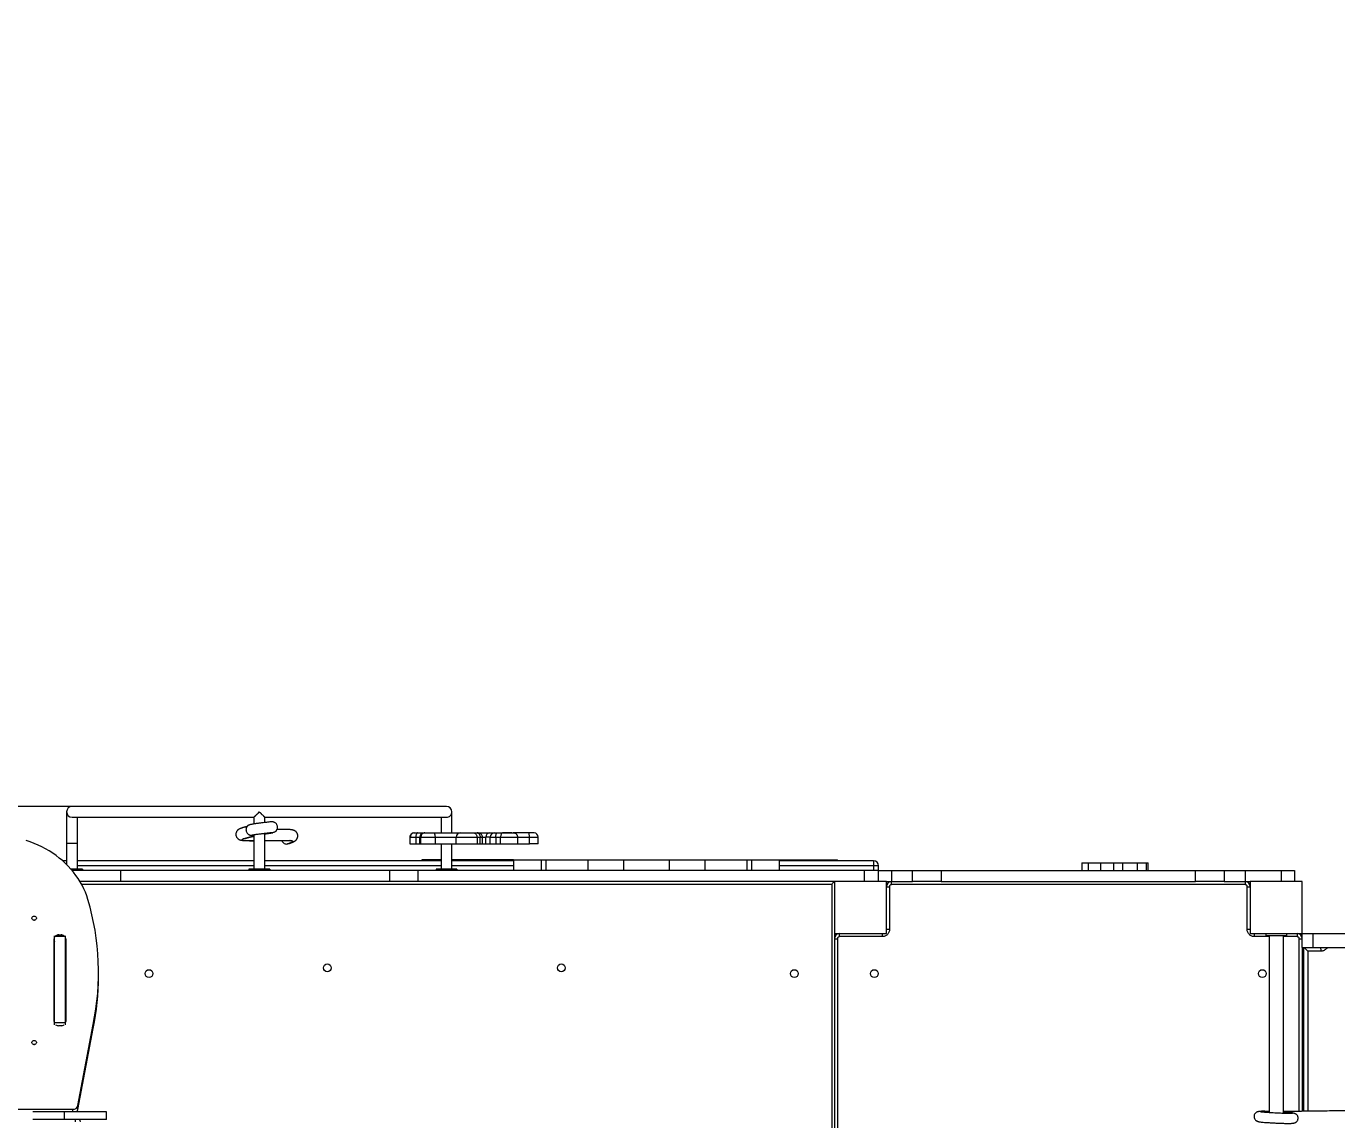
# Model space of a CAD drawing. Header units: millimetres. Extents: x -4444 to 4178, y -4283 to 3184.
# Drawn here: x -1010 to 1511, y 1081 to 3184 of the extents above; entities that cross this region are included whole.
import ezdxf

# ---------------------------------------------------------------- set-up
doc = ezdxf.new("R2010")
doc.units = ezdxf.units.MM
for name, color, linetype in [('DIKOM_ОБЪЕКТ', 7, 'Continuous'), ('DIKOM_РАЗМЕР_ЗОНА', 7, 'Continuous'), ('DIKOM_РАЗМЕР_ОБЪЕКТА', 7, 'Continuous')]:
    doc.layers.add(name, color=color, linetype=linetype)
doc.styles.add('style1', font='arial.ttf', dxfattribs={"width": 0.8})
doc.dimstyles.new('1-50', dxfattribs={"dimtxt": 300, "dimasz": 200, "dimexe": 100, "dimexo": 0, "dimgap": 100, "dimtad": 1, "dimtxsty": 'style1', "dimcen": 200, "dimclrd": 7, "dimclre": 7, "dimclrt": 7, "dimadec": 1, "dimazin": 2, "dimtfac": 1, "dimtmove": 0, "dimatfit": 2, "dimfxl": 0, "dimlwd": 25, "dimlwe": 18, "dimarcsym": 0})

# ---------------------------------------------------------------- blocks, each defined once
blk = doc.blocks.new('*D10')
at = {"layer": 'Defpoints', "color": 0, "transparency": 16777216}
for p in [(-2567, 1683.7), (-806.9, 1683.7), (1281.1, -1371.2)]:
    blk.add_point(p, dxfattribs=at)
at = {"layer": 'DIKOM_РАЗМЕР_ОБЪЕКТА', "color": 7, "lineweight": 18, "transparency": 16777216}
for p, q in [((-806.9, 1683.7), (-2667, 1683.7)), ((1281.1, -1371.2), (-2667, -1371.2))]:
    blk.add_line(p, q, dxfattribs=at)
at = {"layer": 'DIKOM_РАЗМЕР_ОБЪЕКТА', "color": 7, "lineweight": 25, "transparency": 16777216}
blk.add_line((-2567, -1171.2), (-2567, 1483.7), dxfattribs=at)
at = {"layer": 'DIKOM_РАЗМЕР_ОБЪЕКТА', "color": 7, "transparency": 16777216}
for points in [[(-2600.4, 1483.7), (-2533.7, 1483.7), (-2567, 1683.7)], [(-2600.4, -1171.2), (-2533.7, -1171.2), (-2567, -1371.2)]]:
    blk.add_solid(points, dxfattribs=at)
at = {"layer": 'DIKOM_РАЗМЕР_ОБЪЕКТА', "color": 7, "transparency": 16777216, "insert": (-2820.3, 229.2), "char_height": 300, "attachment_point": 5, "rotation": 90, "style": 'style1'}
blk.add_mtext('3050', dxfattribs=at)
blk = doc.blocks.new('*D12')
at = {"layer": 'Defpoints', "color": 0, "transparency": 16777216}
for p in [(-3993.6, 3183.7), (-1848.1, 3183.7), (607, -3371.2)]:
    blk.add_point(p, dxfattribs=at)
at = {"layer": 'DIKOM_РАЗМЕР_ЗОНА', "color": 7, "lineweight": 18, "transparency": 16777216}
for p, q in [((-1848.1, 3183.7), (-4093.6, 3183.7)), ((607, -3371.2), (-4093.6, -3371.2))]:
    blk.add_line(p, q, dxfattribs=at)
at = {"layer": 'DIKOM_РАЗМЕР_ЗОНА', "color": 7, "lineweight": 25, "transparency": 16777216}
blk.add_line((-3993.6, -3171.2), (-3993.6, 2983.7), dxfattribs=at)
at = {"layer": 'DIKOM_РАЗМЕР_ЗОНА', "color": 7, "transparency": 16777216}
for points in [[(-4026.9, 2983.7), (-3960.2, 2983.7), (-3993.6, 3183.7)], [(-4026.9, -3171.2), (-3960.2, -3171.2), (-3993.6, -3371.2)]]:
    blk.add_solid(points, dxfattribs=at)
at = {"layer": 'DIKOM_РАЗМЕР_ЗОНА', "color": 7, "transparency": 16777216, "insert": (-4246.7, 229.2), "char_height": 300, "attachment_point": 5, "rotation": 90, "style": 'style1'}
blk.add_mtext('6550', dxfattribs=at)

msp = doc.modelspace()

# ---------------------------------------------------------------- linework, layer by layer
at = {"layer": 'DIKOM_ОБЪЕКТ', "color": 7, "linetype": 'Continuous', "lineweight": 15}
for p, q in [((-931.925, 1673.214), (-931.925, 1613.214)), ((-201.425, 1683.714), (-921.425, 1683.714)), ((-190.925, 1632.692), (-190.925, 1673.214)), ((-921.425, 1662.714), (-571.901, 1662.714)), ((-910.925, 1613.214), (-910.925, 1662.714)), ((-571.925, 1662.715), (-571.925, 1649.819)), ((-550.925, 1652.645), (-550.925, 1662.715)), ((-211.925, 1662.757), (-211.925, 1632.635)), ((-931.925, 1613.214), (-931.925, 1571.904)), ((-931.925, 1613.214), (-910.925, 1613.214)), ((-910.925, 1563.214), (-910.925, 1613.214)), ((-571.925, 1628.8), (-571.925, 1563.214)), ((-550.925, 1563.214), (-550.925, 1631.494)), ((-271.781, 1624.635), (-271.781, 1611.635)), ((-271.781, 1624.635), (-271.042, 1624.635)), ((-271.042, 1624.635), (-260.278, 1624.635)), ((-260.278, 1624.635), (-252.405, 1624.635)), ((-260.278, 1624.635), (-260.278, 1611.635)), ((-256.52, 1632.635), (-246.679, 1632.635)), ((-252.405, 1611.635), (-252.405, 1624.635)), ((-252.405, 1624.635), (-251.459, 1624.635)), ((-251.459, 1624.635), (-251.459, 1611.635)), ((-251.459, 1624.635), (-250.72, 1624.635)), ((-250.72, 1624.635), (-223.431, 1624.635)), ((-225.768, 1632.635), (-175.395, 1632.635)), ((-223.431, 1624.635), (-182.904, 1624.635)), ((-223.431, 1624.635), (-223.431, 1611.635)), ((-182.904, 1611.635), (-182.904, 1624.635)), ((-182.904, 1624.635), (-182.722, 1624.635)), ((-182.722, 1624.635), (-142.621, 1624.635)), ((-142.621, 1624.635), (-142.621, 1611.635)), ((-142.621, 1624.635), (-136.718, 1624.635)), ((-139.028, 1632.502), (-140.433, 1632.635)), ((-136.718, 1611.635), (-136.718, 1624.635)), ((-136.718, 1624.635), (-132.194, 1624.635)), ((-132.194, 1611.635), (-132.194, 1624.635)), ((-132.194, 1624.635), (-125.703, 1624.635)), ((-117.251, 1624.635), (-125.703, 1624.635)), ((-125.703, 1611.635), (-125.703, 1624.635)), ((-117.976, 1632.635), (-109.523, 1632.635)), ((-117.251, 1624.635), (-106.466, 1624.635)), ((-117.251, 1611.635), (-117.251, 1624.635)), ((-106.466, 1624.635), (-97.419, 1624.635)), ((-106.466, 1624.635), (-106.466, 1611.635)), ((-97.419, 1611.635), (-97.419, 1624.635)), ((-97.419, 1624.635), (-64.237, 1624.635)), ((-43.587, 1632.635), (-72.983, 1632.635)), ((-64.237, 1611.635), (-64.237, 1624.635)), ((-64.237, 1624.635), (-41.785, 1624.635)), ((-32.979, 1632.635), (-43.587, 1632.635)), ((-41.785, 1611.635), (-41.785, 1624.635)), ((-41.785, 1624.635), (-24.979, 1624.635)), ((-24.979, 1611.635), (-24.979, 1624.635)), ((-507.269, 1611.414), (-504.796, 1612.151)), ((-271.781, 1611.635), (-260.278, 1611.635)), ((-260.278, 1611.635), (-252.405, 1611.635)), ((-252.405, 1611.635), (-251.459, 1611.635)), ((-251.459, 1611.635), (-223.431, 1611.635)), ((-223.431, 1611.635), (-182.904, 1611.635)), ((-211.925, 1611.635), (-211.925, 1563.214)), ((-190.925, 1563.214), (-190.925, 1611.635)), ((-182.904, 1611.635), (-142.621, 1611.635)), ((-142.621, 1611.635), (-136.718, 1611.635)), ((-136.718, 1611.635), (-132.194, 1611.635)), ((-132.194, 1611.635), (-125.703, 1611.635)), ((-125.703, 1611.635), (-117.251, 1611.635)), ((-117.251, 1611.635), (-106.466, 1611.635)), ((-106.466, 1611.635), (-97.419, 1611.635)), ((-97.419, 1611.635), (-64.237, 1611.635)), ((-64.237, 1611.635), (-41.785, 1611.635)), ((-24.979, 1611.635), (-41.785, 1611.635)), ((-931.925, 1579.214), (-939.755, 1579.214)), ((-921.425, 1563.214), (-923.753, 1563.214)), ((-906.425, 1563.214), (-921.425, 1563.214)), ((-571.925, 1579.214), (-910.925, 1579.214)), ((-571.925, 1569.214), (-910.925, 1569.214)), ((-906.425, 1563.214), (-906.425, 1560.214)), ((-901.425, 1563.214), (-906.425, 1563.214)), ((-901.425, 1563.214), (-901.425, 1560.214)), ((-581.425, 1563.214), (-581.425, 1560.214)), ((-576.425, 1563.214), (-581.425, 1563.214)), ((-576.425, 1563.214), (-576.425, 1560.214)), ((-546.425, 1563.214), (-576.425, 1563.214)), ((-211.925, 1579.214), (-550.925, 1579.214)), ((-211.925, 1569.214), (-550.925, 1569.214)), ((-546.425, 1560.214), (-546.425, 1563.214)), ((-541.425, 1563.214), (-546.425, 1563.214)), ((-541.425, 1563.214), (-541.425, 1560.214)), ((-228.838, 1581.214), (-248.838, 1581.214)), ((-248.838, 1581.214), (-248.838, 1579.214)), ((-228.962, 1581.214), (-228.962, 1579.214)), ((-228.951, 1581.214), (-228.962, 1581.214)), ((-211.925, 1581.214), (-228.951, 1581.214)), ((-228.951, 1579.214), (-228.951, 1581.214)), ((-221.425, 1563.214), (-221.425, 1560.214)), ((-216.425, 1563.214), (-221.425, 1563.214)), ((-216.425, 1560.214), (-216.425, 1563.214)), ((-201.425, 1563.214), (-216.425, 1563.214)), ((-186.425, 1563.214), (-201.425, 1563.214)), ((-167.157, 1581.214), (-190.925, 1581.214)), ((-72.516, 1579.214), (-190.925, 1579.214)), ((-72.516, 1569.214), (-190.925, 1569.214)), ((-186.425, 1563.214), (-186.425, 1560.214)), ((-181.425, 1563.214), (-186.425, 1563.214)), ((-181.425, 1563.214), (-181.425, 1560.214)), ((-167.157, 1581.214), (-167.157, 1579.214)), ((-167.059, 1581.214), (-167.059, 1579.214)), ((-159.918, 1581.214), (-167.059, 1581.214)), ((-72.516, 1581.214), (-159.918, 1581.214)), ((-159.918, 1581.214), (-159.918, 1579.214)), ((-72.516, 1581.214), (-72.516, 1560.214)), ((-72.516, 1581.214), (-19.502, 1581.214)), ((-19.502, 1581.214), (-19.502, 1560.214)), ((-19.502, 1581.214), (-10.467, 1581.214)), ((-10.467, 1581.214), (-10.467, 1560.214)), ((-10.467, 1581.214), (70.36, 1581.214)), ((70.36, 1581.214), (70.36, 1560.214)), ((70.36, 1581.214), (139.333, 1581.214)), ((139.333, 1581.214), (139.333, 1560.214)), ((139.333, 1581.214), (227.333, 1581.214)), ((227.333, 1560.214), (227.333, 1581.214)), ((227.333, 1581.214), (296.307, 1581.214)), ((296.307, 1560.214), (296.307, 1581.214)), ((296.307, 1581.214), (377.133, 1581.214)), ((377.133, 1560.214), (377.133, 1581.214)), ((377.133, 1581.214), (386.169, 1581.214)), ((386.169, 1560.214), (386.169, 1581.214)), ((386.169, 1581.214), (439.183, 1581.214)), ((439.183, 1560.214), (439.183, 1581.214)), ((439.183, 1581.214), (461.717, 1581.214)), ((619.575, 1579.214), (439.183, 1579.214)), ((619.575, 1569.214), (439.183, 1569.214)), ((461.717, 1581.214), (468.858, 1581.214)), ((461.717, 1579.214), (461.717, 1581.214)), ((468.858, 1579.214), (468.858, 1581.214)), ((468.955, 1581.214), (530.744, 1581.214)), ((468.955, 1579.214), (468.955, 1581.214)), ((530.744, 1581.214), (530.754, 1581.214)), ((530.744, 1581.214), (530.744, 1579.214)), ((530.754, 1579.214), (530.754, 1581.214)), ((530.754, 1581.214), (530.801, 1581.214)), ((530.801, 1581.214), (550.801, 1581.214)), ((530.801, 1579.214), (530.801, 1581.214)), ((550.801, 1579.214), (550.801, 1581.214)), ((619.575, 1579.214), (619.575, 1569.214)), ((629.575, 1569.214), (619.575, 1569.214)), ((619.575, 1569.214), (619.575, 1560.214)), ((629.575, 1560.214), (629.575, 1569.214)), ((1020.318, 1575.214), (1020.318, 1560.214)), ((1020.318, 1575.214), (1033.39, 1575.214)), ((1033.39, 1560.214), (1033.39, 1575.214)), ((1033.39, 1575.214), (1057.179, 1575.214)), ((1057.179, 1560.214), (1057.179, 1575.214)), ((1057.179, 1575.214), (1081.738, 1575.214)), ((1081.738, 1575.214), (1081.738, 1560.214)), ((1081.738, 1575.214), (1099.607, 1575.214)), ((1099.607, 1560.214), (1099.607, 1575.214)), ((1099.607, 1575.214), (1127.32, 1575.214)), ((1127.32, 1560.214), (1127.32, 1575.214)), ((1127.32, 1575.214), (1145.207, 1575.214)), ((1145.207, 1560.214), (1145.207, 1575.214)), ((1145.207, 1575.214), (1147.897, 1575.214)), ((1147.897, 1560.214), (1147.897, 1575.214)), ((-827.887, 1560.214), (-921.184, 1560.214)), ((-827.887, 1539.214), (-906.259, 1539.214)), ((-311.17, 1560.214), (-827.887, 1560.214)), ((-827.887, 1539.214), (-827.887, 1560.214)), ((-311.17, 1539.214), (-827.887, 1539.214)), ((-311.17, 1560.214), (-311.17, 1539.214)), ((-255.598, 1560.214), (-311.17, 1560.214)), ((-255.598, 1539.214), (-311.17, 1539.214)), ((-255.598, 1539.214), (-255.598, 1560.214)), ((602.676, 1560.214), (-255.598, 1560.214)), ((544.575, 1539.214), (-255.598, 1539.214)), ((544.575, 1539.214), (544.575, 1439.214)), ((644.575, 1539.214), (544.575, 1539.214)), ((602.676, 1539.214), (602.676, 1560.214)), ((628.575, 1560.214), (602.676, 1560.214)), ((628.575, 1560.214), (628.575, 1539.214)), ((628.575, 1560.214), (654.575, 1560.214)), ((644.575, 1539.214), (654.575, 1539.214)), ((644.575, 1439.214), (644.575, 1539.214)), ((654.575, 1560.214), (654.575, 1539.214)), ((654.575, 1560.214), (694.575, 1560.214)), ((654.575, 1539.214), (694.575, 1539.214)), ((654.575, 1533.214), (654.575, 1539.214)), ((694.575, 1560.214), (749.847, 1560.214)), ((694.575, 1539.214), (694.575, 1560.214)), ((749.847, 1539.214), (694.575, 1539.214)), ((749.847, 1560.214), (749.847, 1539.214)), ((749.847, 1560.214), (1239.304, 1560.214)), ((749.847, 1539.214), (1239.304, 1539.214)), ((1239.304, 1560.214), (1294.575, 1560.214)), ((1239.304, 1539.214), (1239.304, 1560.214)), ((1294.575, 1539.214), (1239.304, 1539.214)), ((1294.575, 1560.214), (1294.575, 1539.214)), ((1294.575, 1560.214), (1334.575, 1560.214)), ((1294.575, 1539.214), (1334.575, 1539.214)), ((1334.575, 1560.214), (1334.575, 1539.214)), ((1334.575, 1560.214), (1404.575, 1560.214)), ((1334.575, 1539.214), (1344.575, 1539.214)), ((1334.575, 1539.214), (1334.575, 1533.214)), ((1344.575, 1539.214), (1344.575, 1439.214)), ((1444.575, 1539.214), (1344.575, 1539.214)), ((1404.575, 1539.214), (1404.575, 1560.214)), ((1404.575, 1560.214), (1429.575, 1560.214)), ((1429.575, 1560.214), (1429.575, 1539.214)), ((1444.575, 1439.214), (1444.575, 1539.214)), ((-903.4, 1534.214), (539.575, 1534.214)), ((539.575, 1534.214), (539.575, 644.214)), ((644.575, 1529.214), (650.575, 1529.214)), ((650.575, 1529.214), (650.575, 1447.214)), ((1334.575, 1533.214), (654.575, 1533.214)), ((1338.575, 1447.214), (1338.575, 1529.214)), ((1338.575, 1529.214), (1344.575, 1529.214)), ((544.575, 1439.214), (644.575, 1439.214)), ((544.575, 1439.214), (544.575, 739.214)), ((554.575, 1433.214), (554.575, 1439.214)), ((636.575, 1439.214), (636.575, 1433.214)), ((650.575, 1447.214), (644.575, 1447.214)), ((1344.575, 1447.214), (1338.575, 1447.214)), ((1344.575, 1439.214), (1444.575, 1439.214)), ((1352.575, 1433.214), (1352.575, 1439.214)), ((1374.575, 1439.214), (1374.575, 1435.214)), ((1414.575, 1435.214), (1414.575, 1439.214)), ((1434.575, 1439.214), (1434.575, 1433.214)), ((1444.575, 1412.214), (1444.575, 1439.214)), ((1444.575, 1439.214), (1465.384, 1439.214)), ((1465.384, 1412.214), (1465.384, 1439.214)), ((1465.384, 1439.214), (2666.92, 1439.214)), ((-956.175, 1269.874), (-956.175, 1428.789)), ((-955.857, 1423.343), (-955.425, 1423.343)), ((-955.425, 1433.619), (-955.425, 1434.69)), ((-934.425, 1433.619), (-955.425, 1433.619)), ((-955.425, 1267.227), (-955.425, 1433.619)), ((-937.336, 1434.732), (-952.514, 1434.732)), ((-947.175, 1436.583), (-942.675, 1436.583)), ((-947.175, 1434.732), (-947.175, 1436.583)), ((-942.675, 1436.583), (-942.675, 1434.732)), ((-934.425, 1433.619), (-934.425, 1434.69)), ((-934.425, 1267.227), (-934.425, 1433.619)), ((-933.675, 1428.789), (-933.675, 1269.874)), ((544.575, 1429.214), (550.575, 1429.214)), ((550.575, 1429.214), (550.575, 749.214)), ((636.575, 1433.214), (554.575, 1433.214)), ((1381.075, 1433.214), (1352.575, 1433.214)), ((1374.575, 1435.214), (1414.575, 1435.214)), ((1381.075, 1435.214), (1381.075, 1095.33)), ((1408.075, 1094.055), (1408.075, 1435.214)), ((1434.575, 1433.214), (1408.075, 1433.214)), ((1438.575, 1429.214), (1444.575, 1429.214)), ((1438.575, 1098.002), (1438.575, 1429.214)), ((1444.575, 1412.214), (1465.384, 1412.214)), ((1444.575, 1412.214), (1444.575, 1098.024)), ((1445.677, 1412.158), (1445.677, 1098.028)), ((1445.733, 1412.214), (1445.733, 1098.028)), ((1447.371, 1098.04), (1447.371, 1412.214)), ((1465.384, 1412.214), (2666.92, 1412.214)), ((1479.998, 1405.214), (1455.198, 1405.214)), ((1455.198, 1405.214), (1455.198, 1098.104)), ((-870.56, 1356.898), (-870.56, 1364.398)), ((-934.425, 1267.227), (-955.425, 1267.227)), ((-955.425, 1263.973), (-955.425, 1267.227)), ((-942.675, 1262.079), (-947.175, 1262.079)), ((-934.425, 1263.973), (-934.425, 1267.227)), ((-910.21, 1108.508), (-880.918, 1264.284)), ((-880.918, 1256.784), (-880.918, 1264.284)), ((-910.21, 1101.008), (-880.918, 1256.784)), ((-1039.306, 1101.24), (-920.08, 1101.24)), ((-936.327, 1096.72), (-996.725, 1096.72)), ((-936.327, 1081.72), (-936.327, 1096.72)), ((-855.152, 1096.72), (-936.327, 1096.72)), ((-920.08, 1096.72), (-920.08, 1101.24)), ((-910.21, 1101.008), (-910.21, 1108.508)), ((-855.152, 1081.72), (-855.152, 1096.72)), ((1408.422, 1097.72), (1408.075, 1097.71)), ((-936.327, 1081.72), (-996.644, 1081.72)), ((-855.152, 1081.72), (-936.327, 1081.72)), ((-915.121, 1077.212), (-915.121, 1081.72))]:
    msp.add_line(p, q, dxfattribs=at)
at = {"layer": 'DIKOM_ОБЪЕКТ', "color": 7, "linetype": 'Continuous', "lineweight": 15, "flags": 128}
for points in [[(-891.065, 1504.703), (-893.325, 1511.673), (-895.938, 1518.551), (-898.897, 1525.322), (-902.197, 1531.974), (-905.832, 1538.494), (-909.794, 1544.869), (-914.077, 1551.087), (-918.671, 1557.136), (-923.568, 1563.003), (-928.758, 1568.679), (-934.232, 1574.152), (-939.978, 1579.41), (-945.986, 1584.445), (-952.244, 1589.246), (-958.739, 1593.803), (-965.46, 1598.109), (-972.393, 1602.155), (-979.525, 1605.933), (-986.842, 1609.435), (-994.329, 1612.655), (-1001.973, 1615.587), (-1009.758, 1618.225)], [(-246.679, 1632.635), (-247.796, 1632.481), (-248.87, 1632.026), (-249.86, 1631.287), (-250.728, 1630.292), (-251.44, 1629.079), (-251.969, 1627.696), (-252.295, 1626.196), (-252.405, 1624.635)], [(-142.306, 1632.635), (-141.216, 1632.481), (-140.168, 1632.026), (-139.202, 1631.287), (-138.355, 1630.292), (-137.66, 1629.079), (-137.144, 1627.696), (-136.826, 1626.196), (-136.718, 1624.635)], [(-106.466, 1624.635), (-106.429, 1626.196), (-106.316, 1627.696), (-106.134, 1629.079), (-105.888, 1630.292), (-105.588, 1631.287), (-105.247, 1632.026), (-104.876, 1632.481), (-104.491, 1632.635)], [(-41.785, 1624.635), (-41.82, 1626.196), (-41.922, 1627.696), (-42.089, 1629.079), (-42.313, 1630.292), (-42.586, 1631.287), (-42.897, 1632.026), (-43.235, 1632.481), (-43.587, 1632.635)], [(544.575, 1539.214), (544.499, 1539.138), (544.274, 1538.913), (543.905, 1538.544), (543.405, 1538.045), (542.789, 1537.428), (542.075, 1536.714), (541.285, 1535.924), (540.443, 1535.083), (539.575, 1534.214)], [(-994.425, 1472.653), (-993.185, 1472.499), (-992.046, 1472.049), (-991.099, 1471.338), (-990.422, 1470.426), (-990.07, 1469.385), (-990.07, 1468.301), (-990.422, 1467.26), (-991.099, 1466.348), (-992.046, 1465.637), (-993.185, 1465.187), (-994.425, 1465.032), (-995.664, 1465.187), (-996.804, 1465.637), (-997.75, 1466.348), (-998.427, 1467.26), (-998.78, 1468.301), (-998.78, 1469.385), (-998.427, 1470.426), (-997.75, 1471.338), (-996.804, 1472.049), (-995.664, 1472.499), (-994.425, 1472.653)], [(-995.206, 1465.093), (-994.425, 1465.153), (-993.644, 1465.093)], [(-995.206, 1465.093), (-994.425, 1465.153), (-993.644, 1465.093)], [(1479.116, 1412.214), (1479.288, 1412.08), (1479.454, 1411.681), (1479.606, 1411.035), (1479.74, 1410.164), (1479.85, 1409.103), (1479.931, 1407.893), (1479.981, 1406.58), (1479.998, 1405.214)], [(-994.425, 1233.63), (-993.185, 1233.476), (-992.046, 1233.026), (-991.099, 1232.315), (-990.422, 1231.403), (-990.07, 1230.362), (-990.07, 1229.278), (-990.422, 1228.237), (-991.099, 1227.325), (-992.046, 1226.614), (-993.185, 1226.164), (-994.425, 1226.009), (-995.664, 1226.164), (-996.804, 1226.614), (-997.75, 1227.325), (-998.427, 1228.237), (-998.78, 1229.278), (-998.78, 1230.362), (-998.427, 1231.403), (-997.75, 1232.315), (-996.804, 1233.026), (-995.664, 1233.476), (-994.425, 1233.63)], [(-995.206, 1226.07), (-994.425, 1226.13), (-993.644, 1226.07)], [(-995.206, 1226.07), (-994.425, 1226.13), (-993.644, 1226.07)]]:
    msp.add_lwpolyline(points, dxfattribs=at)
at = {"layer": 'DIKOM_ОБЪЕКТ', "color": 7, "linetype": 'Continuous', "lineweight": 15}
for centre in [(-773.425, 1362.214), (-430.425, 1373.214), (19.575, 1373.214), (467.575, 1362.214), (621.575, 1362.214), (1367.575, 1362.214)]:
    msp.add_circle(centre, 7.5, dxfattribs=at)
for centre, radius, start, end in [((-921.425, 1673.214), 10.5, 90, 270), ((-201.425, 1673.214), 10.5, 269.98007, 360), ((-201.425, 1673.214), 10.5, 0, 90), ((-242.854, 1624.769), 7.867, 91.009584, 180.975331), ((-175.006, 1624.736), 7.899, 90.754434, 180.736111), ((-174.856, 1624.769), 7.867, 91.009595, 180.976203), ((-117.837, 1624.769), 7.867, 91.009595, 180.976203), ((-109.385, 1624.769), 7.867, 91.009595, 180.976203), ((-32.979, 1624.635), 8, 0, 90), ((619.575, 1569.214), 10, 0, 90), ((654.575, 1529.214), 10, 90, 180), ((1334.575, 1529.214), 10, 0, 90), ((-1360.849, 1364.452), 490.273, 348.210901, 16.622646), ((554.575, 1429.214), 10, 90, 180), ((1434.575, 1429.214), 10, 0, 90), ((-949.214, 1428.761), 6.96, 153.156616, 179.769292), ((-949.214, 1421.261), 6.961, 153.156847, 179.769061), ((-947.259, 1426.768), 9.816, 89.509865, 126.192832), ((-942.591, 1426.768), 9.816, 53.80717, 90.490303), ((-940.632, 1428.762), 6.958, 0.225481, 26.849648), ((-940.632, 1421.262), 6.958, 0.225712, 26.849417), ((-1360.496, 1356.995), 489.936, 348.19751, 359.98865), ((-949.214, 1269.902), 6.961, 180.230949, 206.843268), ((-947.259, 1271.895), 9.816, 233.807071, 270.490233), ((-942.591, 1271.895), 9.816, 269.509599, 306.192928), ((-940.632, 1269.901), 6.958, 333.150468, 359.774278), ((-919.588, 1110.907), 9.68, 267.086385, 345.649494), ((-918.343, 1102.638), 8.294, 314.479608, 348.666324), ((-913.382, 1075.814), 8.292, 11.330895, 45.419564)]:
    msp.add_arc(centre, radius, start, end, dxfattribs=at)
for centre, major_axis, start_param, end_param in [((1452.677, 1405.214), (6.986, -6.986), 3.07839553, 3.20478978), ((1454.316, 1405.214), (-6.986, 6.986), 4.64919184, 6.21998818)]:
    msp.add_ellipse(centre, major_axis=major_axis, ratio=0.06328139, start_param=start_param, end_param=end_param, dxfattribs=at)
for points, knots in [([(-571.925, 1662.715), (-571.848, 1662.805), (-571.696, 1662.985), (-570.715, 1663.991), (-569.594, 1665.121), (-568.305, 1666.41), (-566.703, 1668.003), (-564.374, 1670.307), (-562.565, 1672.092), (-561.43, 1673.209), (-561.425, 1673.214)], [0, 0, 0, 0, 0.14164399, 0.28256403, 0.38184698, 0.48395087, 0.62040967, 0.76072787, 0.99896186, 1, 1, 1, 1]), ([(-561.425, 1673.214), (-561.127, 1672.921), (-560.534, 1672.337), (-559.632, 1671.447), (-558.757, 1670.584), (-557.602, 1669.443), (-556.207, 1668.063), (-554.866, 1666.73), (-553.879, 1665.745), (-553.181, 1665.045), (-552.558, 1664.418), (-551.999, 1663.85), (-551.545, 1663.385), (-551.065, 1662.886), (-550.981, 1662.784), (-550.925, 1662.715)], [0, 0, 0, 0, 0.06262436, 0.12485354, 0.1906506, 0.2490099, 0.37420554, 0.49891558, 0.56369174, 0.62441016, 0.68886177, 0.7495787, 0.81383377, 0.87507297, 1, 1, 1, 1]), ([(-584.966, 1644.927), (-585.202, 1644.869), (-585.993, 1644.675), (-587.307, 1644.342), (-588.925, 1643.922), (-590.532, 1643.49), (-592.117, 1643.046), (-593.661, 1642.591), (-595.148, 1642.125), (-596.521, 1641.661), (-597.776, 1641.194), (-598.965, 1640.686), (-600.053, 1640.142), (-601.051, 1639.558), (-602.067, 1638.843), (-603.063, 1637.978), (-604.076, 1636.867), (-605.091, 1635.358), (-605.856, 1633.615), (-606.218, 1632.206), (-606.373, 1631.037), (-606.43, 1630.074), (-606.374, 1628.75), (-606.07, 1627.054), (-605.358, 1625.192), (-604.587, 1623.897), (-603.851, 1622.921), (-602.984, 1621.991), (-602.074, 1621.218), (-601.219, 1620.636), (-600.623, 1620.287), (-600.111, 1620.019), (-599.595, 1619.778), (-599.029, 1619.545), (-598.409, 1619.324), (-597.725, 1619.116), (-596.991, 1618.927), (-595.974, 1618.709), (-594.677, 1618.496), (-593.022, 1618.295), (-591.323, 1618.142), (-589.321, 1618.009), (-587.016, 1617.904), (-584.419, 1617.831), (-581.696, 1617.783), (-578.88, 1617.756), (-575.979, 1617.747), (-573.677, 1617.747), (-572.293, 1617.755), (-571.925, 1617.757)], [0, 0, 0, 0, 0.01079602, 0.03619869, 0.06261335, 0.0900393, 0.1184761, 0.14792375, 0.17856209, 0.21022424, 0.24166778, 0.27095526, 0.29245137, 0.31262612, 0.33149255, 0.34891932, 0.3640062, 0.37665086, 0.38707239, 0.39539181, 0.39810958, 0.40186329, 0.40746535, 0.41486486, 0.42370285, 0.43188908, 0.43931816, 0.44610842, 0.45622929, 0.46465629, 0.47175364, 0.4796811, 0.48885572, 0.49928254, 0.51318344, 0.52883276, 0.54623374, 0.56538913, 0.60219771, 0.63817704, 0.67307726, 0.7068959, 0.75606936, 0.80308014, 0.84929463, 0.89485118, 0.93973971, 0.98396166, 1, 1, 1, 1]), ([(-539.018, 1632.812), (-538.941, 1632.825), (-537.456, 1633.092), (-535.241, 1633.606), (-532.614, 1634.339), (-530.888, 1635.062), (-529.873, 1635.71), (-529.223, 1636.304), (-528.838, 1636.725), (-528.459, 1637.203), (-527.917, 1637.99), (-527.251, 1639.208), (-526.598, 1641.099), (-526.317, 1643.376), (-526.558, 1645.763), (-527.31, 1647.983), (-528.439, 1649.876), (-529.944, 1651.509), (-531.577, 1652.664), (-533.237, 1653.375), (-535.281, 1653.836), (-537.543, 1653.947), (-540.077, 1653.817), (-542.622, 1653.565), (-545.831, 1653.223), (-549.542, 1652.809), (-553.514, 1652.346), (-557.365, 1651.887), (-560.63, 1651.465), (-563.511, 1651.075), (-566.035, 1650.72), (-568.773, 1650.318), (-571.661, 1649.87), (-574.587, 1649.382), (-577.244, 1648.898), (-579.404, 1648.425), (-581.019, 1647.95), (-582.204, 1647.447), (-583.131, 1646.875), (-583.866, 1646.244), (-584.443, 1645.617), (-585.008, 1644.92), (-585.72, 1643.836), (-586.438, 1642.27), (-586.899, 1640.489), (-587.031, 1638.787), (-586.933, 1637.351), (-586.602, 1635.617), (-585.772, 1633.488), (-584.369, 1631.595), (-583, 1630.362), (-581.886, 1629.594), (-580.782, 1629.019), (-579.87, 1628.677), (-579.179, 1628.487), (-578.39, 1628.335), (-577.208, 1628.26), (-575.958, 1628.271), (-574.852, 1628.353), (-574.619, 1628.37)], [0, 0, 0, 0, 0.00194026, 0.03770213, 0.07038708, 0.09804408, 0.11929251, 0.12729723, 0.13359501, 0.13845177, 0.14273502, 0.15365829, 0.16834068, 0.18515692, 0.20235899, 0.21920257, 0.23481744, 0.24939267, 0.26558716, 0.28507383, 0.30523005, 0.33402897, 0.36242277, 0.39113755, 0.41853427, 0.45178578, 0.48123667, 0.50733946, 0.53493536, 0.55139275, 0.56994846, 0.59083857, 0.61427279, 0.6404044, 0.66921111, 0.69693539, 0.72105193, 0.74117349, 0.75721134, 0.76948443, 0.77455905, 0.77927019, 0.78940155, 0.80187981, 0.81609954, 0.82845767, 0.83823981, 0.84679524, 0.866138, 0.88657407, 0.89637977, 0.90566363, 0.91493736, 0.92509301, 0.93137715, 0.93963166, 0.96219115, 0.99200929, 1, 1, 1, 1]), ([(-550.9, 1662.714), (-549.804, 1662.714), (-543.359, 1662.714), (-531.88, 1662.714), (-516.814, 1662.714), (-502.76, 1662.714), (-489.774, 1662.714), (-477.898, 1662.714), (-467.545, 1662.714), (-458.636, 1662.714), (-451.059, 1662.714), (-444.101, 1662.714), (-437.467, 1662.714), (-430.889, 1662.714), (-424.32, 1662.714), (-417.766, 1662.714), (-407.552, 1662.714), (-393.792, 1662.714), (-376.79, 1662.714), (-360.226, 1662.714), (-344.232, 1662.714), (-328.886, 1662.714), (-314.235, 1662.714), (-300.315, 1662.714), (-287.168, 1662.714), (-274.882, 1662.714), (-263.62, 1662.714), (-253.501, 1662.714), (-246.179, 1662.714), (-241.087, 1662.714), (-237.784, 1662.714), (-234.486, 1662.714), (-231.025, 1662.714), (-227.3, 1662.714), (-223.383, 1662.714), (-219.394, 1662.714), (-215.462, 1662.714), (-211.728, 1662.714), (-208.34, 1662.714), (-205.445, 1662.714), (-203.216, 1662.714), (-201.715, 1662.714), (-201.523, 1662.714), (-201.425, 1662.714)], [0, 0, 0, 0, 0.00592276, 0.03484315, 0.0621668, 0.08778712, 0.11160918, 0.13354959, 0.15353647, 0.1693739, 0.18363329, 0.19643318, 0.20902536, 0.22169755, 0.23444811, 0.24727508, 0.2601766, 0.29492548, 0.33013197, 0.36550863, 0.40092417, 0.43632498, 0.47168232, 0.50708785, 0.54251265, 0.57790396, 0.61293889, 0.64671325, 0.67913799, 0.69261805, 0.70584653, 0.71906429, 0.73418361, 0.75158693, 0.77123071, 0.79306151, 0.81701431, 0.84301201, 0.8709638, 0.90076502, 0.93229629, 0.9654239, 1, 1, 1, 1]), ([(-504.778, 1612.031), (-504.321, 1612.195), (-503.434, 1612.514), (-502.143, 1612.982), (-500.944, 1613.424), (-499.842, 1613.841), (-498.845, 1614.229), (-497.95, 1614.59), (-497.152, 1614.925), (-496.441, 1615.237), (-495.805, 1615.529), (-495.239, 1615.802), (-494.737, 1616.057), (-494.289, 1616.296), (-493.86, 1616.538), (-493.357, 1616.838), (-492.773, 1617.215), (-492.159, 1617.652), (-491.539, 1618.146), (-490.932, 1618.688), (-490.304, 1619.328), (-489.701, 1620.04), (-489.187, 1620.762), (-488.78, 1621.432), (-488.473, 1622.011), (-488.195, 1622.615), (-487.907, 1623.359), (-487.602, 1624.369), (-487.356, 1625.686), (-487.276, 1627.296), (-487.438, 1628.902), (-487.801, 1630.339), (-488.239, 1631.484), (-488.689, 1632.386), (-489.148, 1633.139), (-489.679, 1633.883), (-490.232, 1634.535), (-490.8, 1635.105), (-491.289, 1635.544), (-491.815, 1635.965), (-492.466, 1636.421), (-493.216, 1636.87), (-494.064, 1637.293), (-494.939, 1637.65), (-495.794, 1637.936), (-496.873, 1638.231), (-498.141, 1638.49), (-499.588, 1638.702), (-501.154, 1638.869), (-503.096, 1639.02), (-505.341, 1639.139), (-507.661, 1639.223), (-510.993, 1639.302), (-515.551, 1639.34), (-521.396, 1639.327), (-525.407, 1639.29), (-527.298, 1639.273)], [0, 0, 0, 0, 0.03286851, 0.06387652, 0.09302233, 0.12030522, 0.14572473, 0.16887689, 0.1902326, 0.20979247, 0.22755741, 0.24383579, 0.25824725, 0.2707928, 0.28190763, 0.29340009, 0.30547338, 0.31813222, 0.32846943, 0.33917143, 0.35023957, 0.36132433, 0.37124044, 0.37704844, 0.38231594, 0.38704491, 0.39139278, 0.39718305, 0.4049278, 0.41309318, 0.42228732, 0.42952514, 0.43504418, 0.44000686, 0.44442891, 0.44832126, 0.45411123, 0.45819556, 0.46196261, 0.46840953, 0.47683497, 0.48724244, 0.49960351, 0.51291645, 0.52670088, 0.54096175, 0.56835501, 0.59737472, 0.62761974, 0.6671022, 0.70506567, 0.74150755, 0.77642456, 0.85387799, 0.93110562, 1, 1, 1, 1]), ([(-571.925, 1626.425), (-573.251, 1626.124), (-576.845, 1625.307), (-582.011, 1624.058), (-587.199, 1622.707), (-590.945, 1621.581), (-593.369, 1620.668), (-594.642, 1619.945), (-594.858, 1619.351), (-594.114, 1618.874), (-592.51, 1618.501), (-589.873, 1618.19), (-586.021, 1617.962), (-580.838, 1617.834), (-576.049, 1617.793), (-572.92, 1617.803), (-571.925, 1617.806)], [0, 0, 0, 0, 0.04906289, 0.13288516, 0.21655134, 0.30007148, 0.36561968, 0.4311415, 0.49668756, 0.56229655, 0.62798943, 0.69377328, 0.78200777, 0.87035384, 0.9587429, 1, 1, 1, 1]), ([(-589.695, 1621.809), (-589.692, 1621.805), (-589.68, 1621.783), (-589.204, 1621.954), (-588.326, 1622.225), (-587.092, 1622.598), (-585.862, 1622.949), (-584.765, 1623.254), (-583.894, 1623.49), (-582.886, 1623.757), (-581.723, 1624.058), (-580.401, 1624.392), (-578.911, 1624.761), (-577.247, 1625.164), (-575.388, 1625.606), (-573.608, 1626.024), (-572.408, 1626.298), (-571.925, 1626.409)], [0, 0, 0, 0, 0.02733764, 0.13341237, 0.23498311, 0.33205357, 0.42461599, 0.46499702, 0.50906296, 0.5579926, 0.61179172, 0.67046732, 0.73284792, 0.79994587, 0.87176775, 0.94831944, 1, 1, 1, 1]), ([(-548.244, 1631.202), (-547.185, 1631.339), (-544.925, 1631.631), (-541.766, 1632.056), (-539.12, 1632.428), (-537.172, 1632.722), (-535.951, 1632.93), (-535.449, 1633.056), (-535.765, 1633.084), (-536.906, 1633.009), (-538.777, 1632.839), (-541.206, 1632.592), (-544.255, 1632.262), (-547.802, 1631.862), (-551.615, 1631.415), (-555.244, 1630.979), (-558.879, 1630.532), (-562.712, 1630.048), (-566.292, 1629.581), (-569.387, 1629.163), (-571.87, 1628.813), (-573.803, 1628.52), (-575.016, 1628.308), (-575.4, 1628.195), (-574.988, 1628.18), (-573.767, 1628.27), (-572.73, 1628.358), (-571.939, 1628.439), (-571.925, 1628.44)], [0, 0, 0, 0, 0.03552698, 0.07589402, 0.12119192, 0.15824071, 0.1974988, 0.23838122, 0.28012611, 0.32187164, 0.36275345, 0.40201161, 0.43906088, 0.48435867, 0.52472575, 0.56025277, 0.59578005, 0.63614649, 0.68144418, 0.71849372, 0.75775165, 0.79863352, 0.84037914, 0.88212396, 0.92300648, 0.96226455, 0.99931369, 1, 1, 1, 1]), ([(-550.925, 1630.849), (-550.828, 1630.862), (-550.097, 1630.964), (-549.105, 1631.092), (-548.244, 1631.202)], [0, 0, 0, 0, 0.13168381, 1, 1, 1, 1]), ([(-550.925, 1617.984), (-550.049, 1617.995), (-546.884, 1618.033), (-541.087, 1618.111), (-533.621, 1618.206), (-525.98, 1618.292), (-518.55, 1618.351), (-512.155, 1618.343), (-506.918, 1618.253), (-502.816, 1618.085), (-499.575, 1617.811), (-497.333, 1617.41), (-496.311, 1616.856), (-496.421, 1616.158), (-497.466, 1615.347), (-499.261, 1614.444), (-501.618, 1613.472), (-504.35, 1612.454), (-506.296, 1611.761), (-507.269, 1611.414)], [0, 0, 0, 0, 0.02438559, 0.0881399, 0.15955984, 0.23103935, 0.30259909, 0.37418174, 0.4304017, 0.48657858, 0.54270384, 0.59878268, 0.65598177, 0.71319713, 0.77045788, 0.82777548, 0.8851479, 0.94256254, 1, 1, 1, 1]), ([(-550.925, 1617.955), (-548.664, 1617.983), (-541.589, 1618.07), (-532.571, 1618.19), (-524.235, 1618.27), (-518.915, 1618.3), (-513.894, 1618.289), (-509.715, 1618.23), (-506.315, 1618.114), (-503.939, 1617.983), (-502.731, 1617.88), (-502.22, 1617.832), (-502.01, 1617.809), (-502.031, 1617.841), (-502.165, 1617.894), (-502.381, 1617.995), (-502.438, 1618.022)], [0, 0, 0, 0, 0.10537237, 0.3298229, 0.41809576, 0.50640979, 0.59584561, 0.68764165, 0.75866172, 0.83005038, 0.90155211, 0.92560613, 0.94946622, 0.97185296, 0.99255804, 1, 1, 1, 1]), ([(-549.447, 1631.667), (-549.278, 1631.534), (-548.868, 1631.213), (-548.474, 1631.206), (-548.244, 1631.202)], [0, 0, 0, 0, 0.41424226, 1, 1, 1, 1]), ([(-518.304, 1618.291), (-518.038, 1617.558), (-517.367, 1615.707), (-515.091, 1613.397), (-511.948, 1611.691), (-509.181, 1611.245), (-507.637, 1611.382), (-507.269, 1611.414)], [0, 0, 0, 0, 0.16532139, 0.41723184, 0.66914348, 0.92105526, 1, 1, 1, 1]), ([(-265.471, 1632.31), (-265.79, 1632.277), (-266.64, 1632.187), (-267.814, 1631.587), (-269.158, 1630.641), (-270.311, 1629.335), (-271.163, 1627.825), (-271.687, 1626.229), (-271.75, 1625.161), (-271.781, 1624.635)], [0, 0, 0, 0, 0.09905365, 0.26347871, 0.4177048, 0.56536177, 0.7118515, 0.85794864, 1, 1, 1, 1]), ([(-263.315, 1632.635), (-264.029, 1632.575), (-265.513, 1632.451), (-267.614, 1631.424), (-269.472, 1629.702), (-270.79, 1627.341), (-270.96, 1625.513), (-271.042, 1624.635)], [0, 0, 0, 0, 0.17681573, 0.36715055, 0.56355196, 0.79027461, 1, 1, 1, 1]), ([(-263.315, 1632.635), (-263.023, 1632.635), (-262.433, 1632.635), (-260.873, 1632.635), (-258.914, 1632.635), (-257.313, 1632.635), (-256.52, 1632.635)], [0, 0, 0, 0, 0.24735233, 0.50000031, 0.75264566, 1, 1, 1, 1]), ([(-256.52, 1632.635), (-256.868, 1632.575), (-257.589, 1632.451), (-258.611, 1631.424), (-259.514, 1629.702), (-260.156, 1627.341), (-260.238, 1625.513), (-260.278, 1624.635)], [0, 0, 0, 0, 0.17681594, 0.36715208, 0.5635482, 0.79027474, 1, 1, 1, 1]), ([(-242.993, 1632.635), (-243.887, 1632.583), (-245.244, 1632.505), (-246.959, 1631.876), (-248.326, 1631.061), (-249.632, 1629.824), (-250.666, 1628.246), (-251.336, 1626.469), (-251.419, 1625.241), (-251.459, 1624.635)], [0, 0, 0, 0, 0.23410558, 0.35547691, 0.47728642, 0.60315517, 0.73494018, 0.86933719, 1, 1, 1, 1]), ([(-246.679, 1632.635), (-246.221, 1632.635), (-245.288, 1632.635), (-244.085, 1632.635), (-243.403, 1632.635), (-243.343, 1632.635)], [0, 0, 0, 0, 0.46819616, 0.95332613, 1, 1, 1, 1]), ([(-242.993, 1632.635), (-242.728, 1632.635), (-242.182, 1632.635), (-240.743, 1632.635), (-238.824, 1632.635), (-236.457, 1632.635), (-233.796, 1632.635), (-231.022, 1632.635), (-228.301, 1632.635), (-226.595, 1632.635), (-225.768, 1632.635)], [0, 0, 0, 0, 0.1161334, 0.23954681, 0.36834265, 0.50000179, 0.63166293, 0.76045357, 0.88386729, 1, 1, 1, 1]), ([(-225.768, 1632.635), (-225.552, 1632.575), (-225.104, 1632.451), (-224.468, 1631.424), (-223.906, 1629.702), (-223.507, 1627.341), (-223.456, 1625.513), (-223.431, 1624.635)], [0, 0, 0, 0, 0.17681434, 0.36715068, 0.56354935, 0.79027478, 1, 1, 1, 1]), ([(-174.995, 1632.635), (-174.833, 1632.635), (-174.498, 1632.635), (-173.711, 1632.635), (-172.662, 1632.635), (-171.31, 1632.635), (-169.662, 1632.635), (-167.743, 1632.635), (-165.606, 1632.635), (-163.329, 1632.635), (-161.008, 1632.635), (-158.741, 1632.635), (-156.617, 1632.635), (-154.704, 1632.635), (-153.045, 1632.635), (-151.662, 1632.635), (-150.534, 1632.635), (-149.96, 1632.635), (-149.683, 1632.635)], [0, 0, 0, 0, 0.05060346, 0.10512533, 0.16351912, 0.2255891, 0.29094868, 0.35900826, 0.42900189, 0.49999922, 0.57099907, 0.64099138, 0.70905185, 0.77441048, 0.8364821, 0.89487658, 0.9493976, 1, 1, 1, 1]), ([(-149.683, 1632.635), (-149.03, 1632.575), (-147.674, 1632.451), (-145.754, 1631.424), (-144.056, 1629.702), (-142.851, 1627.341), (-142.695, 1625.513), (-142.621, 1624.635)], [0, 0, 0, 0, 0.17681761, 0.36715345, 0.56355406, 0.79027507, 1, 1, 1, 1]), ([(-149.683, 1632.635), (-148.644, 1632.635), (-146.565, 1632.635), (-143.726, 1632.635), (-142.306, 1632.635)], [0, 0, 0, 0, 0.50000071, 1, 1, 1, 1]), ([(-132.194, 1624.635), (-132.246, 1625.326), (-132.351, 1626.713), (-133.193, 1628.676), (-134.396, 1630.25), (-135.78, 1631.306), (-137.289, 1631.981), (-138.91, 1632.379), (-140.582, 1632.595), (-141.751, 1632.622), (-142.306, 1632.635)], [0, 0, 0, 0, 0.13150255, 0.26380857, 0.39230743, 0.52114664, 0.65028553, 0.77605979, 0.89387317, 1, 1, 1, 1]), ([(-142.306, 1632.635), (-141.903, 1632.635), (-141.083, 1632.635), (-140.372, 1632.635), (-140.09, 1632.635), (-140.32, 1632.635), (-140.433, 1632.635)], [0, 0, 0, 0, 0.24556439, 0.50000208, 0.75443579, 1, 1, 1, 1]), ([(-139.844, 1632.635), (-139.097, 1632.635), (-137.141, 1632.635), (-133.672, 1632.635), (-130.445, 1632.635), (-128.044, 1632.635), (-126.396, 1632.635), (-124.897, 1632.635), (-123.429, 1632.635), (-122.038, 1632.635), (-120.772, 1632.635), (-119.614, 1632.635), (-118.635, 1632.635), (-118.186, 1632.635), (-117.976, 1632.635)], [0, 0, 0, 0, 0.08902886, 0.23306787, 0.37280897, 0.44001733, 0.50488269, 0.56714482, 0.62662057, 0.70004692, 0.76967082, 0.83535631, 0.92275295, 1, 1, 1, 1]), ([(-109.523, 1632.635), (-109.322, 1632.635), (-108.912, 1632.635), (-107.734, 1632.635), (-106.243, 1632.635), (-105.068, 1632.635), (-104.491, 1632.635)], [0, 0, 0, 0, 0.24556242, 0.50000127, 0.75443081, 1, 1, 1, 1]), ([(-104.491, 1632.635), (-102.512, 1632.635), (-98.555, 1632.635), (-94.972, 1632.635), (-93.181, 1632.635)], [0, 0, 0, 0, 0.50000122, 1, 1, 1, 1]), ([(-93.181, 1632.635), (-93.573, 1632.575), (-94.386, 1632.451), (-95.538, 1631.424), (-96.557, 1629.702), (-97.281, 1627.341), (-97.374, 1625.513), (-97.419, 1624.635)], [0, 0, 0, 0, 0.1768142, 0.36714995, 0.56355147, 0.79027455, 1, 1, 1, 1]), ([(-64.237, 1624.635), (-64.262, 1625.087), (-64.312, 1625.985), (-64.719, 1627.347), (-65.35, 1628.644), (-66.172, 1629.811), (-67.101, 1630.776), (-68.009, 1631.462), (-68.863, 1631.893), (-69.859, 1632.178), (-71.203, 1632.361), (-73.124, 1632.476), (-75.788, 1632.546), (-79.181, 1632.588), (-83.039, 1632.613), (-86.899, 1632.626), (-90.375, 1632.634), (-92.286, 1632.634), (-93.181, 1632.635)], [0, 0, 0, 0, 0.03861448, 0.07660517, 0.11236228, 0.14557034, 0.17800236, 0.21396187, 0.25867233, 0.31462811, 0.38251574, 0.46194253, 0.55117575, 0.64684757, 0.74419623, 0.83806741, 0.92418248, 1, 1, 1, 1]), ([(-93.181, 1632.635), (-92.699, 1632.635), (-91.696, 1632.635), (-90.006, 1632.635), (-88.125, 1632.635), (-86.071, 1632.635), (-83.903, 1632.635), (-81.696, 1632.635), (-79.546, 1632.635), (-77.552, 1632.635), (-75.807, 1632.635), (-74.381, 1632.635), (-73.315, 1632.635), (-72.615, 1632.635), (-72.258, 1632.635), (-72.208, 1632.635), (-72.392, 1632.635), (-72.691, 1632.635), (-72.835, 1632.635)], [0, 0, 0, 0, 0.05026602, 0.10453719, 0.16277915, 0.22480804, 0.29023865, 0.35847195, 0.42871221, 0.50000089, 0.57128772, 0.64152743, 0.70976303, 0.77519238, 0.83722028, 0.89546512, 0.94973436, 1, 1, 1, 1]), ([(-72.835, 1632.635), (-72.11, 1632.627), (-71.323, 1632.617), (-70.628, 1632.277), (-70.572, 1632.25)], [0, 0, 0, 0, 0.92036623, 1, 1, 1, 1]), ([(654.575, 1533.214), (654.051, 1533.154), (653.003, 1533.035), (651.681, 1532.109), (650.756, 1530.787), (650.635, 1529.738), (650.575, 1529.214)], [0, 0, 0, 0, 0.24981047, 0.50000386, 0.74999864, 1, 1, 1, 1]), ([(1338.575, 1529.214), (1338.515, 1529.738), (1338.395, 1530.787), (1337.47, 1532.109), (1336.148, 1533.034), (1335.099, 1533.154), (1334.575, 1533.214)], [0, 0, 0, 0, 0.2498292, 0.50001465, 0.75001737, 1, 1, 1, 1]), ([(650.575, 1447.214), (650.53, 1446.36), (650.436, 1444.601), (649.657, 1441.992), (648.366, 1439.483), (646.545, 1437.245), (644.306, 1435.424), (641.797, 1434.132), (639.188, 1433.353), (637.429, 1433.26), (636.575, 1433.214)], [0, 0, 0, 0, 0.11651571, 0.24001341, 0.36864377, 0.50000324, 0.63136147, 0.75999419, 0.88348256, 1, 1, 1, 1]), ([(1352.575, 1433.214), (1351.721, 1433.26), (1349.962, 1433.353), (1347.353, 1434.132), (1344.844, 1435.424), (1342.606, 1437.245), (1340.785, 1439.483), (1339.493, 1441.992), (1338.714, 1444.601), (1338.621, 1446.36), (1338.575, 1447.214)], [0, 0, 0, 0, 0.11650667, 0.24000552, 0.36863829, 0.49999657, 0.63135609, 0.75998649, 0.88348424, 1, 1, 1, 1]), ([(554.575, 1433.214), (554.051, 1433.154), (553.003, 1433.035), (551.681, 1432.109), (550.756, 1430.787), (550.635, 1429.738), (550.575, 1429.214)], [0, 0, 0, 0, 0.24982301, 0.50001113, 0.75000859, 1, 1, 1, 1]), ([(1438.575, 1429.214), (1438.515, 1429.738), (1438.396, 1430.787), (1437.47, 1432.109), (1436.148, 1433.034), (1435.099, 1433.154), (1434.575, 1433.214)], [0, 0, 0, 0, 0.24981501, 0.49999887, 0.74998943, 1, 1, 1, 1]), ([(1492.56, 1412.214), (1492.525, 1412.145), (1492.025, 1411.157), (1490.559, 1409.553), (1488.225, 1407.576), (1485.546, 1406.199), (1482.776, 1405.363), (1480.906, 1405.263), (1479.998, 1405.214)], [0, 0, 0, 0, 0.01554036, 0.22035803, 0.42518704, 0.62575422, 0.81831699, 1, 1, 1, 1]), ([(1363.275, 1097.122), (1362.983, 1097.107), (1362.022, 1097.056), (1360.785, 1096.914), (1359.511, 1096.696), (1358.595, 1096.453), (1357.876, 1096.189), (1357.319, 1095.94), (1356.716, 1095.619), (1355.756, 1095.022), (1354.349, 1093.885), (1352.693, 1091.762), (1351.617, 1088.776), (1351.703, 1085.45), (1352.854, 1082.617), (1354.273, 1080.852), (1355.374, 1079.867), (1356.398, 1079.109), (1357.618, 1078.438), (1358.92, 1077.941), (1360.179, 1077.613), (1361.727, 1077.302), (1363.987, 1076.95), (1367.168, 1076.581), (1371.02, 1076.244), (1374.775, 1075.969), (1378.478, 1075.718), (1382.313, 1075.482), (1386.152, 1075.263), (1389.881, 1075.066), (1393.821, 1074.874), (1397.921, 1074.69), (1402.117, 1074.521), (1406.256, 1074.372), (1410.175, 1074.257), (1414.119, 1074.174), (1417.926, 1074.14), (1421.47, 1074.178), (1424.438, 1074.305), (1426.93, 1074.54), (1428.981, 1074.911), (1430.474, 1075.379), (1431.638, 1075.948), (1432.439, 1076.47), (1433.12, 1077.012), (1433.795, 1077.63), (1434.786, 1078.748), (1435.952, 1080.671), (1436.547, 1083.029), (1436.504, 1085.153), (1436.114, 1087.067), (1435.275, 1088.911), (1434.135, 1090.409), (1433.302, 1091.221), (1432.853, 1091.597), (1432.668, 1091.745), (1432.493, 1091.881), (1432.285, 1092.034), (1431.883, 1092.308), (1431.302, 1092.634), (1430.35, 1093.033), (1428.877, 1093.459), (1427.299, 1093.803), (1426.063, 1094), (1425.717, 1094.055)], [0, 0, 0, 0, 0.00925197, 0.03045524, 0.04822562, 0.06253207, 0.07099621, 0.07758174, 0.08248687, 0.0871244, 0.09908155, 0.11506206, 0.13379236, 0.15335458, 0.17164955, 0.18627686, 0.19266471, 0.199066, 0.21283396, 0.22907672, 0.24824586, 0.26755766, 0.28629495, 0.32233939, 0.35691993, 0.38010923, 0.40488976, 0.43128966, 0.45216349, 0.47395287, 0.49666369, 0.52030231, 0.54487252, 0.57036619, 0.59556551, 0.6197182, 0.65037984, 0.67938754, 0.70685759, 0.73290894, 0.7576412, 0.77944917, 0.7920583, 0.80159302, 0.80539678, 0.81046813, 0.81752922, 0.83158853, 0.84945332, 0.85917963, 0.86841324, 0.88334943, 0.89416178, 0.90138141, 0.90373991, 0.90462569, 0.9055533, 0.90817143, 0.91202064, 0.92363962, 0.94050835, 0.96252086, 0.98951747, 1, 1, 1, 1]), ([(1381.075, 1097.197), (1380.399, 1097.219), (1377.989, 1097.299), (1374.331, 1097.382), (1370.299, 1097.44), (1367.076, 1097.438), (1364.738, 1097.377), (1363.378, 1097.258), (1363.011, 1097.088), (1363.694, 1096.869), (1365.359, 1096.611), (1367.981, 1096.321), (1371.465, 1096.008), (1375.694, 1095.683), (1380.539, 1095.356), (1385.835, 1095.038), (1391.415, 1094.739), (1397.097, 1094.469), (1402.697, 1094.237), (1408.038, 1094.049), (1412.94, 1093.913), (1417.25, 1093.832), (1420.826, 1093.81), (1423.542, 1093.847), (1425.336, 1093.94), (1426.109, 1094.09), (1425.877, 1094.289), (1424.622, 1094.531), (1422.389, 1094.809), (1419.266, 1095.114), (1415.316, 1095.435), (1411.533, 1095.709), (1408.943, 1095.869), (1408.075, 1095.923)], [0, 0, 0, 0, 0.0130337, 0.04647314, 0.07992053, 0.11337883, 0.1468352, 0.18030463, 0.21377105, 0.24723706, 0.28070702, 0.31416433, 0.34762344, 0.38107149, 0.41451282, 0.4479484, 0.48137367, 0.51480051, 0.54823558, 0.58167819, 0.61512679, 0.64858719, 0.68204438, 0.71551544, 0.74898285, 0.78245032, 0.81592126, 0.84937955, 0.88284, 0.916288, 0.94973148, 0.98316646, 1, 1, 1, 1]), ([(1408.075, 1097.703), (1408.366, 1097.718), (1409.91, 1097.8), (1413.699, 1097.889), (1419.5, 1097.962), (1426.139, 1097.978), (1435.257, 1097.979), (1446.102, 1098.02), (1458.34, 1098.122), (1469.98, 1098.263), (1481.19, 1098.433), (1494.568, 1098.661), (1510.235, 1098.938), (1528.363, 1099.253), (1546.756, 1099.551), (1565.652, 1099.817), (1585.283, 1100.038), (1602.689, 1100.175), (1617.539, 1100.249), (1629.466, 1100.283), (1641.86, 1100.285), (1654.79, 1100.246), (1668.333, 1100.161), (1682.561, 1100.02), (1697.137, 1099.822), (1712.047, 1099.566), (1727.282, 1099.251), (1743.219, 1098.873), (1759.763, 1098.441), (1776.832, 1097.959), (1795.514, 1097.4), (1815.804, 1096.762), (1837.645, 1096.046), (1859.719, 1095.3), (1881.905, 1094.535), (1903.956, 1093.769), (1925.78, 1093.013), (1947.285, 1092.279), (1968.512, 1091.572), (1989.629, 1090.896), (2010.504, 1090.267), (2031.09, 1089.688), (2051.185, 1089.161), (2070.818, 1088.682), (2090.025, 1088.248), (2108.838, 1087.855), (2129.613, 1087.452), (2152.205, 1087.053), (2176.507, 1086.665), (2200.365, 1086.316), (2227.204, 1085.952), (2257.006, 1085.568), (2289.722, 1085.165), (2321.818, 1084.801), (2353.181, 1084.485), (2381.99, 1084.243), (2408.291, 1084.072), (2432.183, 1083.966), (2455.224, 1083.921), (2477.392, 1083.939), (2498.821, 1084.012), (2520.858, 1084.137), (2543.498, 1084.315), (2566.793, 1084.542), (2589.727, 1084.795), (2604.894, 1084.972), (2612.48, 1085.061)], [0, 0, 0, 0, 0.00150866, 0.00800321, 0.01448283, 0.02095401, 0.02742923, 0.04037189, 0.05331559, 0.06626817, 0.07922775, 0.09218559, 0.11375362, 0.13529283, 0.1568223, 0.1783644, 0.19994676, 0.22160498, 0.23329554, 0.24501608, 0.25673914, 0.26843957, 0.2800994, 0.29170937, 0.30327071, 0.31383741, 0.32439541, 0.33497015, 0.34557935, 0.35623121, 0.36692555, 0.3798042, 0.39271023, 0.40561055, 0.41848082, 0.4313144, 0.44387572, 0.45638815, 0.46885043, 0.48126958, 0.49411944, 0.50697068, 0.51984404, 0.53275408, 0.54571029, 0.55871714, 0.57177512, 0.58980591, 0.60790765, 0.62605228, 0.64420484, 0.67007294, 0.69581799, 0.72144677, 0.74697315, 0.77241654, 0.79357461, 0.81471214, 0.83585241, 0.85701685, 0.87821606, 0.89945419, 0.92453424, 0.94966084, 0.97482151, 1, 1, 1, 1])]:
    msp.add_open_spline(points, degree=3, knots=knots, dxfattribs=at)

# ---------------------------------------------------------------- dimensions: what is measured, and where the dimension line sits
at = {"layer": 'DIKOM_РАЗМЕР_ЗОНА'}
dim = msp.add_linear_dim(base=(-3993.559, 3183.714), p1=(607.038, -3371.209), p2=(-1848.084, 3183.714), angle=90, text='6550', dimstyle='1-50', dxfattribs=at)
dim.commit()
dim.dimension.update_dxf_attribs({"geometry": '*D12', "text_midpoint": (-3993.559, 229.214), "dimtype": 160})
at = {"layer": 'DIKOM_РАЗМЕР_ОБЪЕКТА'}
dim = msp.add_linear_dim(base=(-2567.025, 1683.714), p1=(1281.075, -1371.209), p2=(-806.882, 1683.714), angle=90, text='3050', dimstyle='1-50', dxfattribs=at)
dim.commit()
dim.dimension.update_dxf_attribs({"geometry": '*D10', "text_midpoint": (-2567.025, 229.214), "dimtype": 160})

doc.saveas('drawing.dxf')
